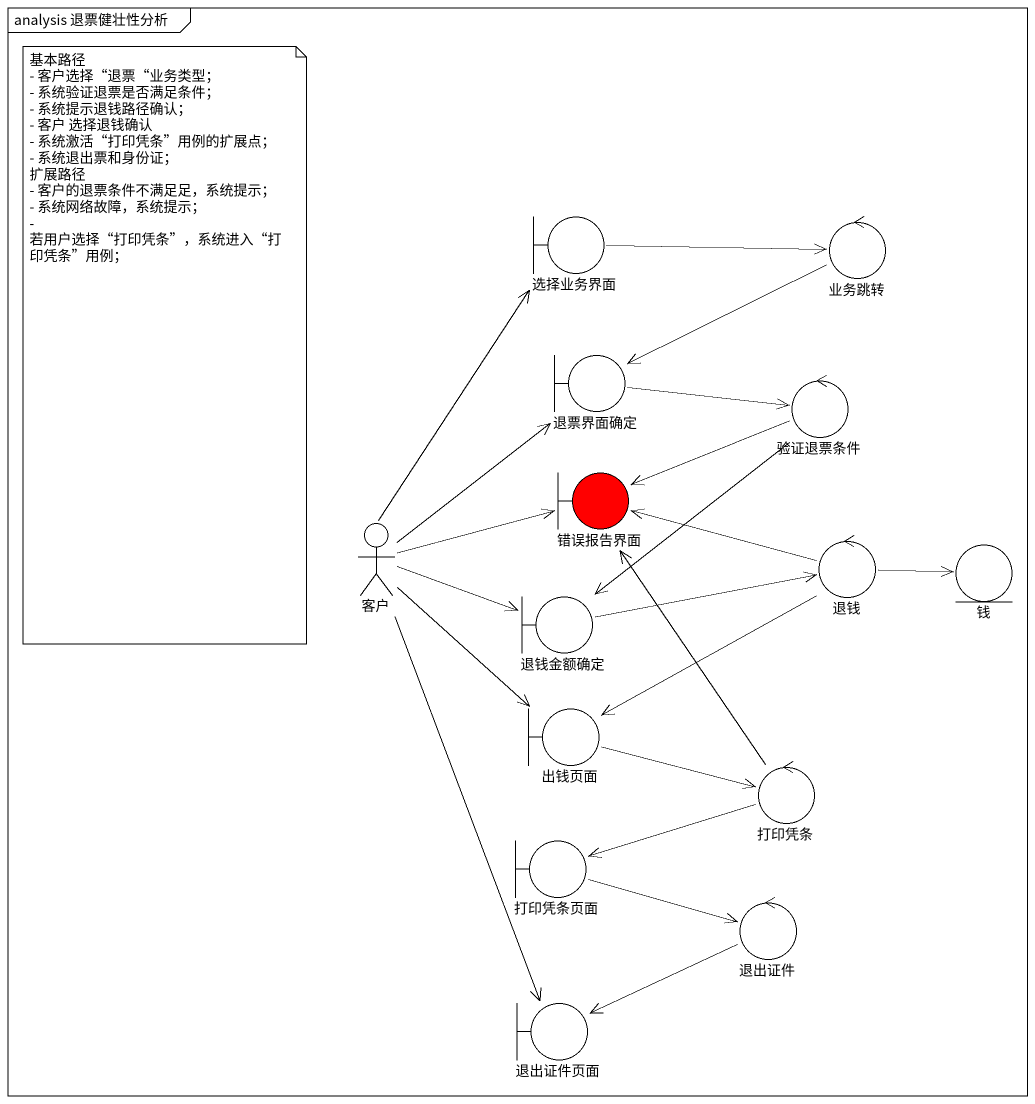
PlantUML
@startuml
mainframe analysis 退票健壮性分析
boundary 选择业务界面
control 业务跳转
boundary 退票界面确定
control 验证退票条件
boundary 错误报告界面 #FF0000
actor 客户
control 退钱
entity 钱
boundary 退钱金额确定
boundary 出钱页面
control 打印凭条
boundary 打印凭条页面
control 退出证件
boundary 退出证件页面
选择业务界面 -right-> 业务跳转
业务跳转 -left-> 退票界面确定
退票界面确定 -right-> 验证退票条件
验证退票条件 -left-> 错误报告界面
验证退票条件 --> 退钱金额确定
客户 -up-> 选择业务界面
客户 -up-> 退票界面确定
客户 -right-> 错误报告界面
客户 -right-> 退钱金额确定
客户 --> 出钱页面
客户 --> 退出证件页面
退钱 -left-> 错误报告界面
退钱 -right-> 钱
退钱 --> 出钱页面
退钱金额确定 -right-> 退钱
出钱页面 -right-> 打印凭条
打印凭条 -up-> 错误报告界面
打印凭条 -left-> 打印凭条页面
打印凭条页面 -right-> 退出证件
退出证件 -left-> 退出证件页面
note as N1
  基本路径
  - 客户选择“退票“业务类型；
  - 系统验证退票是否满足条件；
  - 系统提示退钱路径确认；
  - 客户 选择退钱确认
  - 系统激活“打印凭条”用例的扩展点；
  - 系统退出票和身份证；
  扩展路径
  - 客户的退票条件不满足足，系统提示；
  - 系统网络故障，系统提示；
  - 若用户选择“打印凭条”，系统进入“打印凭条”用例；
end note
@enduml
